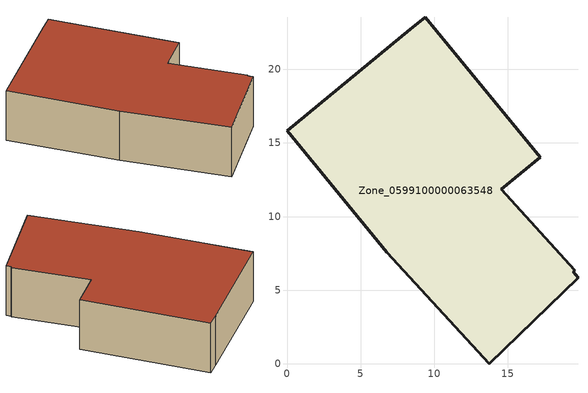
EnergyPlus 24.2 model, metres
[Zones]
Zone_0599100000063548
 floor ground (C_G): 0,15.83 8.35,22.7 9.39,23.54 17.19,14.01 14.55,11.85 19.52,6.35 19.42,6.24 19.75,5.86 13.73,0 6.77,7.57 z0
 wall outside (C_F): 8.35,22.7 0,15.83 6.77,7.57 13.73,0 19.75,5.86 19.42,6.24 19.52,6.35 14.55,11.85 17.19,14.01 9.39,23.54 8.35,22.7 z0:5.26
 roof outside (C_R): 13.73,0 19.75,5.86 19.42,6.24 19.52,6.35 14.55,11.85 17.19,14.01 9.39,23.54 8.35,22.7 0,15.83 6.77,7.57 z5.26
[BUILDING]
Pand.0599100000063548: North Axis=0; Terrain=City; Loads Convergence Tolerance Value=0.04; Temperature Convergence Tolerance Value=0.4; Solar Distribution=FullExterior; Maximum Number of Warmup Days=25; Minimum Number of Warmup Days=1
[Site:Location]
Rotterdam.The.Hague.AP_ZH_NLD Design_Conditions: Latitude=51.96; Longitude=4.45; Time Zone=1; Elevation=-4.5
[SITE:GROUNDTEMPERATURE:BUILDINGSURFACE]
18, 18, 18, 18, 18, 18, 18, 18, 18, 18, 18, 18
[MATERIAL] Thermal Absorptance=0.9; Solar Absorptance=0.7; Visible Absorptance=0.7
Name | Roughness | Thickness | Conductivity | Density | Specific Heat
G.D.1965 | MediumSmooth | 0.15 | 1 | 540 | 1210
F.D.1965 | Rough | 0.3 | 0.857143 | 1920 | 840
R.D.1965 | MediumRough | 0.2 | 0.08 | 1500 | 1000
[CONSTRUCTION]
C_G: G.D.1965
C_F: F.D.1965
C_R: R.D.1965
[ZONE]
Zone_0599100000063548: Type=1; Multiplier=1; Ceiling Height=Autocalculate; Volume=Autocalculate; Floor Area=autocalculate; Part of Total Floor Area=Yes
[ZONEINFILTRATION:DESIGNFLOWRATE]
Infil_Zone_0599100000063548: Zone or ZoneList or Space or SpaceList=Zone_0599100000063548; Schedule=AlwaysOn; Design Flow Rate Calculation Method=Flow/Area; Flow Rate per Floor Area=0.0042; Constant Term Coefficient=1; Temperature Term Coefficient=0; Velocity Term Coefficient=0; Velocity Squared Term Coefficient=0
[HVACTEMPLATE:ZONE:IDEALLOADSAIRSYSTEM]
Zone_0599100000063548: Maximum Heating Supply Air Temperature=50; Minimum Cooling Supply Air Temperature=13; Maximum Heating Supply Air Humidity Ratio=0.0156; Minimum Cooling Supply Air Humidity Ratio=0.0077; Heating Limit=NoLimit; Cooling Limit=NoLimit; Dehumidification Control Type=ConstantSensibleHeatRatio; Cooling Sensible Heat Ratio=0.7; Dehumidification Setpoint=60; Humidification Control Type=None; Humidification Setpoint=30; Outdoor Air Method=None; Outdoor Air Flow Rate per Person=0.00944; Outdoor Air Flow Rate per Zone Floor Area=0; Outdoor Air Flow Rate per Zone=0; Demand Controlled Ventilation Type=None; Outdoor Air Economizer Type=NoEconomizer; Heat Recovery Type=None; Sensible Heat Recovery Effectiveness=0.7; Latent Heat Recovery Effectiveness=0.65
[ZONECONTROL:THERMOSTAT]
ThermostatControl_Zone_0599100000063548: Zone or ZoneList=Zone_0599100000063548; Control Type Schedule=DualSetpointControlType; Control 1=Thermostat_Zone_0599100000063548; Temperature Difference Between Cutout And Setpoint=0
[THERMOSTATSETPOINT:DUALSETPOINT]
Thermostat_Zone_0599100000063548: Heating Setpoint Temperature Schedule=HeatingSetpoint_Zone_0599100000063548; Cooling Setpoint Temperature Schedule=CoolingSetpoint_Zone_0599100000063548
[SCHEDULE:COMPACT]
HeatingSetpoint_Zone_0599100000063548: Through: 12/31, For: AllDays, Until: 24:00, 21
CoolingSetpoint_Zone_0599100000063548: Through: 12/31, For: AllDays, Until: 24:00, 24
DualSetpointControlType: Through: 12/31, For: AllDays, Until: 24:00, 4
AlwaysOn: Through: 12/31, For: AllDays, Until: 24:00, 1
